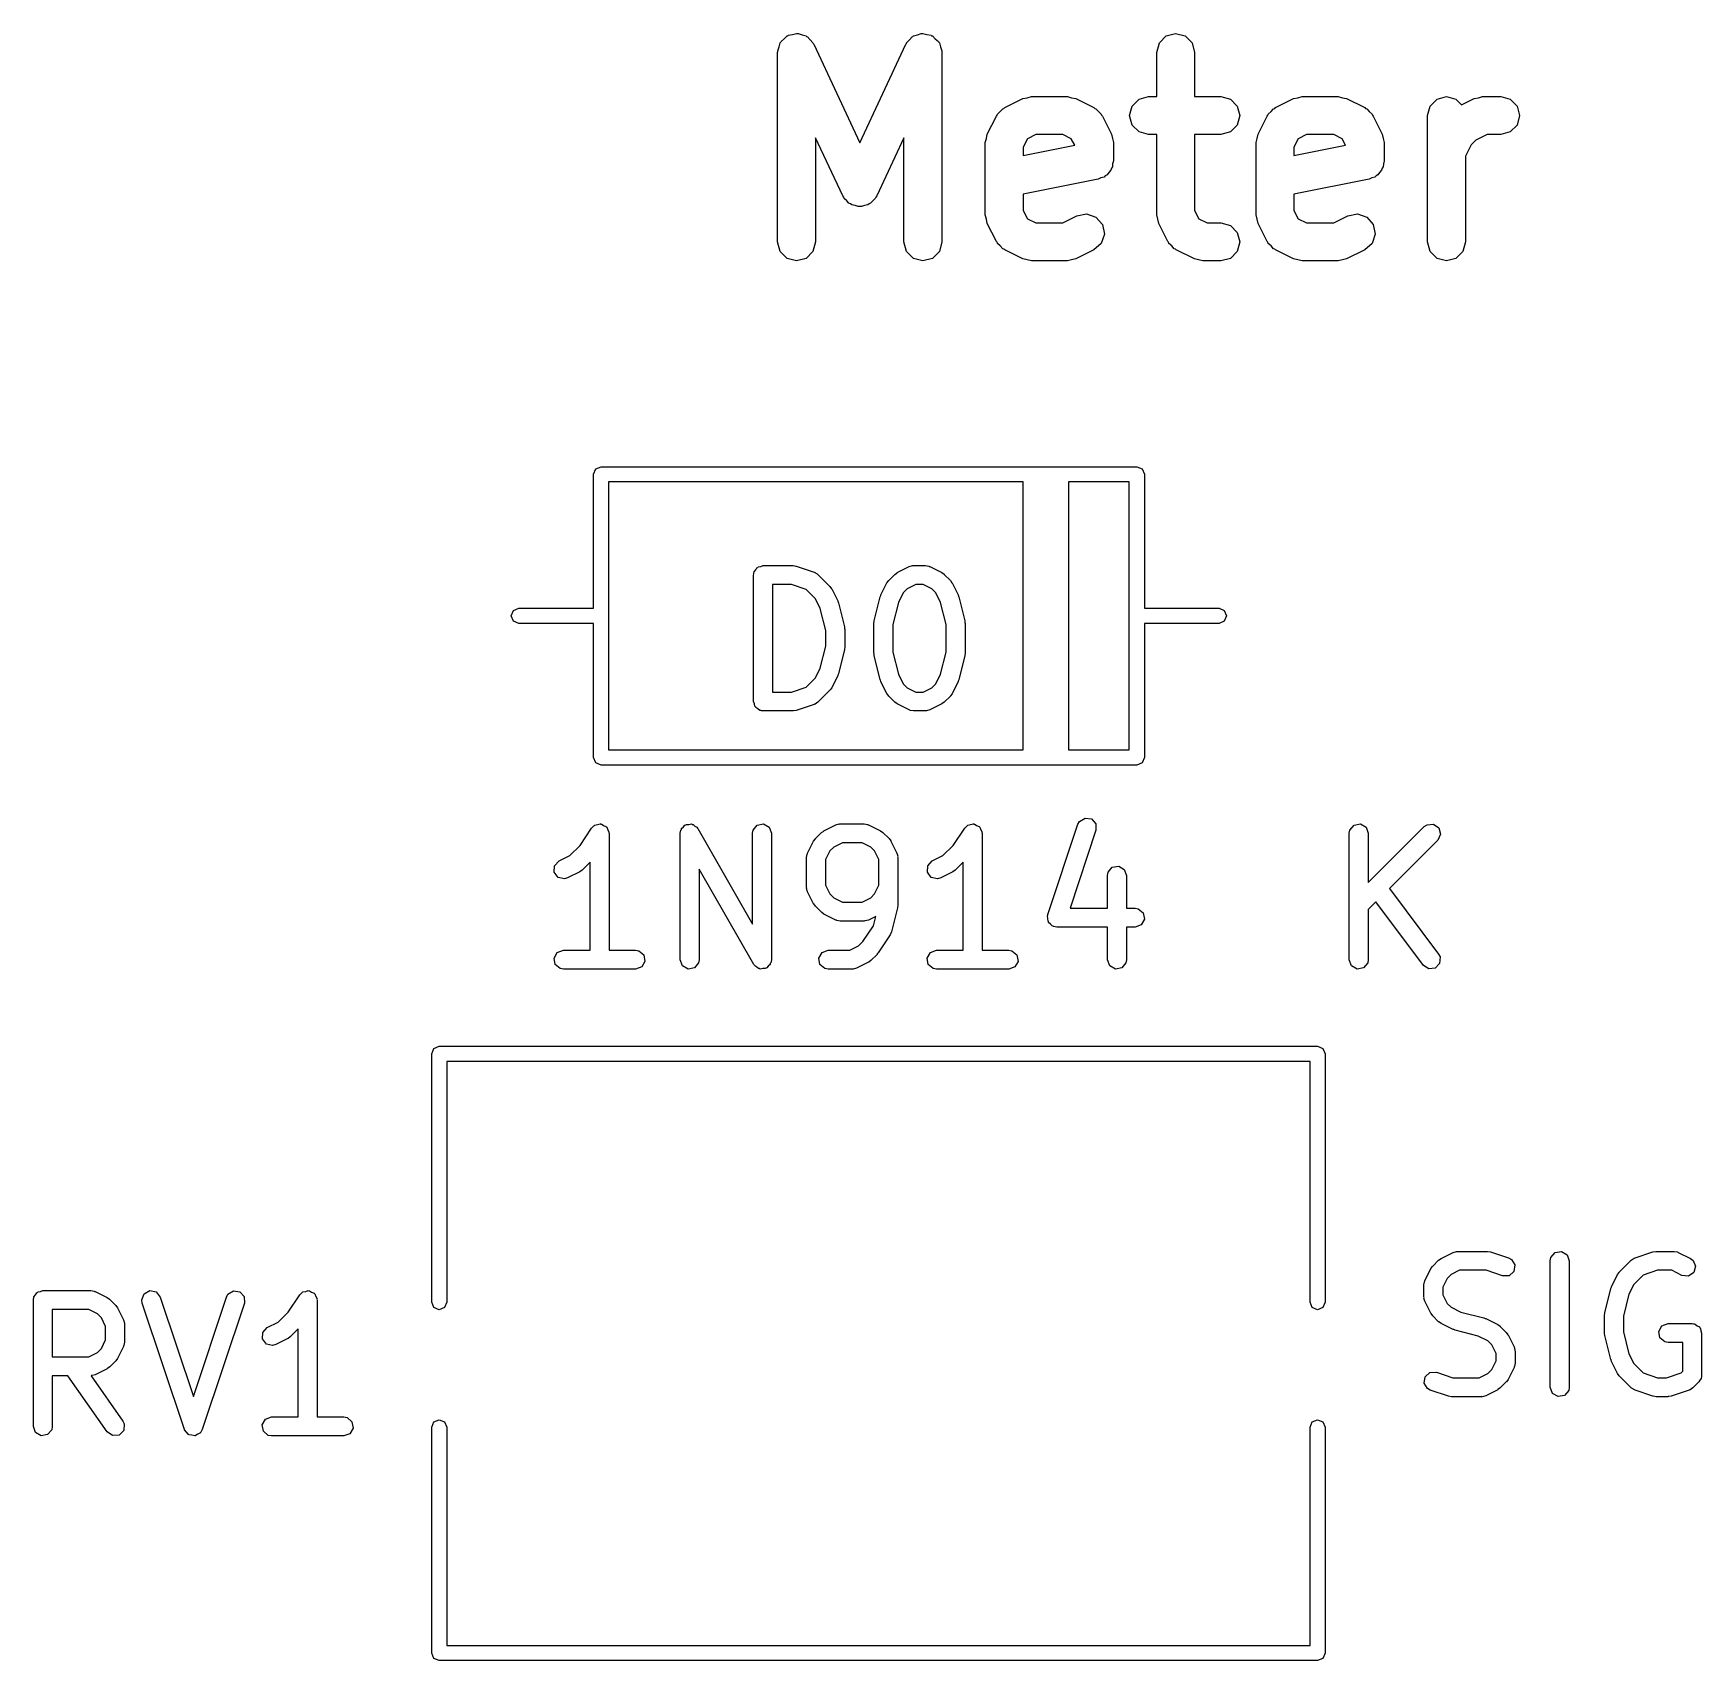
# Model space of a CAD drawing. Extents: x 10 to 287, y -200 to -10.
# Drawn here: x 140.89 to 154.09, y -92.86 to -79.99 of the extents above; entities that cross this region are included whole.
import ezdxf

# ---------------------------------------------------------------- set-up
doc = ezdxf.new("R2010")
doc.units = 0
doc.layers.add('BLACK', color=7, linetype='CONTINUOUS')

msp = doc.modelspace()

# ---------------------------------------------------------------- linework, layer by layer
at = {"layer": 'BLACK', "linetype": 'CONTINUOUS'}
for p, q in [((146.896, -80.0005), (146.927, -79.9921)), ((146.927, -79.9921), (146.934, -79.9938)), ((146.934, -79.9938), (146.94, -79.9926)), ((146.94, -79.9926), (146.971, -80.0037)), ((147.884, -80.0038), (147.914, -79.9926)), ((147.914, -79.9926), (147.921, -79.9938)), ((147.921, -79.9938), (147.927, -79.9921)), ((147.927, -79.9921), (147.959, -80.0005)), ((149.852, -80.0122), (149.927, -79.9921)), ((149.927, -79.9921), (150.002, -80.0122)), ((146.778, -80.129), (146.789, -80.0985)), ((146.779, -80.1356), (146.778, -80.129)), ((146.789, -80.0985), (146.798, -80.0671)), ((146.798, -80.0671), (146.802, -80.0623)), ((146.802, -80.0623), (146.805, -80.0561)), ((146.805, -80.0561), (146.829, -80.0352)), ((146.829, -80.0352), (146.852, -80.0122)), ((146.852, -80.0122), (146.859, -80.0104)), ((146.859, -80.0104), (146.864, -80.0061)), ((146.864, -80.0061), (146.896, -80.0005)), ((146.971, -80.0037), (147.002, -80.0122)), ((147.002, -80.0122), (147.007, -80.0169)), ((147.007, -80.0169), (147.013, -80.0192)), ((147.013, -80.0192), (147.034, -80.0441)), ((147.034, -80.0441), (147.057, -80.0671)), ((147.057, -80.0671), (147.059, -80.0735)), ((147.059, -80.0735), (147.063, -80.0786)), ((147.063, -80.0786), (147.427, -80.8588)), ((147.427, -80.8588), (147.792, -80.0786)), ((147.792, -80.0786), (147.796, -80.0735)), ((147.796, -80.0735), (147.798, -80.0671)), ((147.798, -80.0671), (147.821, -80.0441)), ((147.821, -80.0441), (147.841, -80.0192)), ((147.841, -80.0192), (147.848, -80.0169)), ((147.848, -80.0169), (147.852, -80.0122)), ((147.852, -80.0122), (147.884, -80.0038)), ((147.959, -80.0005), (147.991, -80.0061)), ((147.991, -80.0061), (147.996, -80.0104)), ((147.996, -80.0104), (148.002, -80.0122)), ((148.002, -80.0122), (148.025, -80.0352)), ((148.025, -80.0352), (148.05, -80.0561)), ((148.05, -80.0561), (148.053, -80.0623)), ((148.053, -80.0623), (148.057, -80.0671)), ((148.057, -80.0671), (148.066, -80.0985)), ((148.066, -80.0985), (148.077, -80.129)), ((148.077, -80.129), (148.076, -80.1356)), ((149.777, -80.1421), (149.798, -80.0671)), ((149.798, -80.0671), (149.852, -80.0122)), ((150.002, -80.0122), (150.057, -80.0671)), ((150.057, -80.0671), (150.077, -80.1421)), ((146.777, -80.1421), (146.779, -80.1356)), ((146.777, -81.6421), (146.777, -80.1421)), ((148.076, -80.1356), (148.077, -80.1421)), ((148.077, -80.1421), (148.077, -81.6421)), ((149.777, -80.4921), (149.777, -80.1421)), ((150.077, -80.1421), (150.077, -80.4921)), ((148.575, -80.5793), (148.717, -80.5079)), ((148.717, -80.5079), (148.751, -80.501)), ((148.751, -80.501), (148.785, -80.4921)), ((148.785, -80.4921), (149.07, -80.4921)), ((149.07, -80.4921), (149.104, -80.501)), ((149.104, -80.501), (149.137, -80.5079)), ((149.137, -80.5079), (149.28, -80.5793)), ((149.583, -80.5671), (149.638, -80.5122)), ((149.638, -80.5122), (149.713, -80.4921)), ((149.713, -80.4921), (149.777, -80.4921)), ((150.077, -80.4921), (150.285, -80.4921)), ((150.285, -80.4921), (150.36, -80.5122)), ((150.36, -80.5122), (150.414, -80.5671)), ((150.717, -80.5793), (150.86, -80.5079)), ((150.86, -80.5079), (150.894, -80.501)), ((150.894, -80.501), (150.927, -80.4921)), ((150.927, -80.4921), (151.213, -80.4921)), ((151.213, -80.4921), (151.246, -80.501)), ((151.246, -80.501), (151.28, -80.5079)), ((151.28, -80.5079), (151.423, -80.5793)), ((151.94, -80.5671), (151.995, -80.5122)), ((151.995, -80.5122), (152.07, -80.4921)), ((152.07, -80.4921), (152.145, -80.5122)), ((152.145, -80.5122), (152.19, -80.5572)), ((152.19, -80.5572), (152.289, -80.5079)), ((152.289, -80.5079), (152.323, -80.501)), ((152.323, -80.501), (152.356, -80.4921)), ((152.356, -80.4921), (152.499, -80.4921)), ((152.499, -80.4921), (152.574, -80.5122)), ((152.574, -80.5122), (152.629, -80.5671)), ((148.436, -80.7893), (148.508, -80.6464)), ((148.508, -80.6464), (148.514, -80.6396)), ((148.514, -80.6396), (148.517, -80.6309)), ((148.517, -80.6309), (148.539, -80.6109)), ((148.539, -80.6109), (148.559, -80.5883)), ((148.559, -80.5883), (148.568, -80.5854)), ((148.568, -80.5854), (148.575, -80.5793)), ((149.28, -80.5793), (149.287, -80.5854)), ((149.287, -80.5854), (149.296, -80.5883)), ((149.296, -80.5883), (149.316, -80.6109)), ((149.316, -80.6109), (149.338, -80.6309)), ((149.338, -80.6309), (149.341, -80.6396)), ((149.341, -80.6396), (149.347, -80.6464)), ((149.347, -80.6464), (149.419, -80.7893)), ((149.563, -80.6421), (149.583, -80.5671)), ((149.583, -80.7171), (149.563, -80.6421)), ((150.414, -80.5671), (150.435, -80.6421)), ((150.435, -80.6421), (150.414, -80.7171)), ((150.579, -80.7893), (150.65, -80.6464)), ((150.65, -80.6464), (150.656, -80.6396)), ((150.656, -80.6396), (150.659, -80.6309)), ((150.659, -80.6309), (150.682, -80.6109)), ((150.682, -80.6109), (150.702, -80.5883)), ((150.702, -80.5883), (150.711, -80.5854)), ((150.711, -80.5854), (150.717, -80.5793)), ((151.423, -80.5793), (151.43, -80.5854)), ((151.43, -80.5854), (151.439, -80.5883)), ((151.439, -80.5883), (151.459, -80.6109)), ((151.459, -80.6109), (151.481, -80.6309)), ((151.481, -80.6309), (151.484, -80.6396)), ((151.484, -80.6396), (151.49, -80.6464)), ((151.49, -80.6464), (151.562, -80.7893)), ((151.92, -80.6421), (151.94, -80.5671)), ((151.92, -81.6421), (151.92, -80.6421)), ((152.629, -80.5671), (152.649, -80.6421)), ((152.649, -80.6421), (152.629, -80.7171)), ((148.429, -80.8231), (148.436, -80.7893)), ((149.419, -80.7893), (149.426, -80.8231)), ((149.638, -80.772), (149.583, -80.7171)), ((149.713, -80.7921), (149.638, -80.772)), ((150.36, -80.772), (150.285, -80.7921)), ((150.414, -80.7171), (150.36, -80.772)), ((150.572, -80.8231), (150.579, -80.7893)), ((151.562, -80.7893), (151.569, -80.8231)), ((152.574, -80.772), (152.499, -80.7921)), ((152.629, -80.7171), (152.574, -80.772)), ((147.292, -81.2769), (147.077, -80.8182)), ((147.077, -80.8182), (147.077, -81.6421)), ((147.777, -80.8182), (147.563, -81.2769)), ((147.777, -81.6421), (147.777, -80.8182)), ((148.42, -80.8564), (148.429, -80.8231)), ((148.42, -81.4278), (148.42, -80.8564)), ((148.754, -80.8253), (148.72, -80.8918)), ((148.72, -80.9591), (149.128, -80.8777)), ((148.72, -80.8918), (148.72, -80.9591)), ((148.82, -80.7921), (148.754, -80.8253)), ((149.035, -80.7921), (148.82, -80.7921)), ((149.101, -80.8253), (149.035, -80.7921)), ((149.128, -80.8777), (149.101, -80.8253)), ((149.426, -80.8231), (149.435, -80.8564)), ((149.435, -80.8564), (149.435, -80.9992)), ((149.777, -80.7921), (149.713, -80.7921)), ((149.777, -81.4278), (149.777, -80.7921)), ((150.285, -80.7921), (150.077, -80.7921)), ((150.077, -80.7921), (150.077, -81.3924)), ((150.563, -80.8564), (150.572, -80.8231)), ((150.563, -81.4278), (150.563, -80.8564)), ((150.896, -80.8253), (150.863, -80.8918)), ((150.863, -80.9591), (151.27, -80.8777)), ((150.863, -80.8918), (150.863, -80.9591)), ((150.963, -80.7921), (150.896, -80.8253)), ((151.178, -80.7921), (150.963, -80.7921)), ((151.244, -80.8253), (151.178, -80.7921)), ((151.27, -80.8777), (151.244, -80.8253)), ((151.569, -80.8231), (151.577, -80.8564)), ((151.577, -80.8564), (151.577, -80.9992)), ((152.265, -80.8738), (152.22, -80.9632)), ((152.302, -80.8368), (152.265, -80.8738)), ((152.391, -80.7921), (152.302, -80.8368)), ((152.499, -80.7921), (152.391, -80.7921)), ((149.427, -81.0473), (149.418, -81.0597)), ((149.428, -81.0229), (149.427, -81.0473)), ((149.435, -80.9992), (149.428, -81.0229)), ((151.57, -81.0473), (151.561, -81.0597)), ((151.571, -81.0229), (151.57, -81.0473)), ((151.577, -80.9992), (151.571, -81.0229)), ((152.22, -80.9632), (152.22, -81.6421)), ((149.314, -81.1463), (148.72, -81.265)), ((149.336, -81.1355), (149.314, -81.1463)), ((149.36, -81.1291), (149.336, -81.1355)), ((149.37, -81.1185), (149.36, -81.1291)), ((149.384, -81.1119), (149.37, -81.1185)), ((149.397, -81.0915), (149.384, -81.1119)), ((149.414, -81.0742), (149.397, -81.0915)), ((149.418, -81.0597), (149.414, -81.0742)), ((151.457, -81.1463), (150.863, -81.265)), ((151.479, -81.1355), (151.457, -81.1463)), ((151.502, -81.1291), (151.479, -81.1355)), ((151.513, -81.1185), (151.502, -81.1291)), ((151.526, -81.1119), (151.513, -81.1185)), ((151.54, -81.0915), (151.526, -81.1119)), ((151.557, -81.0742), (151.54, -81.0915)), ((151.561, -81.0597), (151.557, -81.0742)), ((147.3, -81.2871), (147.292, -81.2769)), ((147.305, -81.2995), (147.3, -81.2871)), ((147.325, -81.3163), (147.305, -81.2995)), ((147.341, -81.3364), (147.325, -81.3163)), ((147.53, -81.3163), (147.513, -81.3364)), ((147.55, -81.2995), (147.53, -81.3163)), ((147.555, -81.2871), (147.55, -81.2995)), ((147.563, -81.2769), (147.555, -81.2871)), ((148.72, -81.265), (148.72, -81.3924)), ((150.863, -81.265), (150.863, -81.3924)), ((147.354, -81.3409), (147.341, -81.3364)), ((147.364, -81.3494), (147.354, -81.3409)), ((147.39, -81.354), (147.364, -81.3494)), ((147.414, -81.3629), (147.39, -81.354)), ((147.427, -81.3606), (147.414, -81.3629)), ((147.44, -81.3629), (147.427, -81.3606)), ((147.465, -81.354), (147.44, -81.3629)), ((147.491, -81.3494), (147.465, -81.354)), ((147.501, -81.3409), (147.491, -81.3494)), ((147.513, -81.3364), (147.501, -81.3409)), ((148.429, -81.4611), (148.42, -81.4278)), ((148.72, -81.3924), (148.754, -81.4588)), ((149.035, -81.4921), (149.146, -81.4365)), ((149.146, -81.4365), (149.222, -81.4209)), ((149.222, -81.4209), (149.296, -81.4455)), ((149.296, -81.4455), (149.347, -81.5036)), ((149.786, -81.4611), (149.777, -81.4278)), ((150.077, -81.3924), (150.111, -81.4588)), ((150.572, -81.4611), (150.563, -81.4278)), ((150.863, -81.3924), (150.896, -81.4588)), ((151.178, -81.4921), (151.289, -81.4365)), ((151.289, -81.4365), (151.365, -81.4209)), ((151.365, -81.4209), (151.439, -81.4455)), ((151.439, -81.4455), (151.49, -81.5036)), ((148.436, -81.4949), (148.429, -81.4611)), ((148.508, -81.6377), (148.436, -81.4949)), ((148.754, -81.4588), (148.82, -81.4921)), ((148.82, -81.4921), (149.035, -81.4921)), ((149.363, -81.5796), (149.338, -81.6533)), ((149.347, -81.5036), (149.363, -81.5796)), ((149.793, -81.4949), (149.786, -81.4611)), ((149.865, -81.6377), (149.793, -81.4949)), ((150.111, -81.4588), (150.177, -81.4921)), ((150.177, -81.4921), (150.285, -81.4921)), ((150.285, -81.4921), (150.36, -81.5122)), ((150.36, -81.5122), (150.414, -81.5671)), ((150.414, -81.5671), (150.435, -81.6421)), ((150.579, -81.4949), (150.572, -81.4611)), ((150.65, -81.6377), (150.579, -81.4949)), ((150.896, -81.4588), (150.963, -81.4921)), ((150.963, -81.4921), (151.178, -81.4921)), ((151.506, -81.5796), (151.481, -81.6533)), ((151.49, -81.5036), (151.506, -81.5796)), ((146.798, -81.7171), (146.777, -81.6421)), ((147.077, -81.6421), (147.057, -81.7171)), ((147.798, -81.7171), (147.777, -81.6421)), ((148.077, -81.6421), (148.057, -81.7171)), ((148.514, -81.6446), (148.508, -81.6377)), ((148.517, -81.6533), (148.514, -81.6446)), ((148.539, -81.6733), (148.517, -81.6533)), ((148.559, -81.6958), (148.539, -81.6733)), ((148.568, -81.6987), (148.559, -81.6958)), ((148.575, -81.7048), (148.568, -81.6987)), ((148.717, -81.7762), (148.575, -81.7048)), ((149.28, -81.7048), (149.137, -81.7762)), ((149.338, -81.6533), (149.28, -81.7048)), ((149.871, -81.6446), (149.865, -81.6377)), ((149.874, -81.6533), (149.871, -81.6446)), ((149.896, -81.6733), (149.874, -81.6533)), ((149.916, -81.6958), (149.896, -81.6733)), ((149.925, -81.6987), (149.916, -81.6958)), ((149.932, -81.7048), (149.925, -81.6987)), ((150.075, -81.7762), (149.932, -81.7048)), ((150.435, -81.6421), (150.414, -81.7171)), ((150.656, -81.6446), (150.65, -81.6377)), ((150.659, -81.6533), (150.656, -81.6446)), ((150.682, -81.6733), (150.659, -81.6533)), ((150.702, -81.6958), (150.682, -81.6733)), ((150.711, -81.6987), (150.702, -81.6958)), ((150.717, -81.7048), (150.711, -81.6987)), ((150.86, -81.7762), (150.717, -81.7048)), ((151.423, -81.7048), (151.28, -81.7762)), ((151.481, -81.6533), (151.423, -81.7048)), ((151.94, -81.7171), (151.92, -81.6421)), ((152.22, -81.6421), (152.2, -81.7171)), ((146.852, -81.772), (146.798, -81.7171)), ((146.927, -81.7921), (146.852, -81.772)), ((147.002, -81.772), (146.927, -81.7921)), ((147.057, -81.7171), (147.002, -81.772)), ((147.852, -81.772), (147.798, -81.7171)), ((147.927, -81.7921), (147.852, -81.772)), ((148.002, -81.772), (147.927, -81.7921)), ((148.057, -81.7171), (148.002, -81.772)), ((148.751, -81.7831), (148.717, -81.7762)), ((148.785, -81.7921), (148.751, -81.7831)), ((149.07, -81.7921), (148.785, -81.7921)), ((149.104, -81.7831), (149.07, -81.7921)), ((149.137, -81.7762), (149.104, -81.7831)), ((150.108, -81.7831), (150.075, -81.7762)), ((150.142, -81.7921), (150.108, -81.7831)), ((150.285, -81.7921), (150.142, -81.7921)), ((150.36, -81.772), (150.285, -81.7921)), ((150.414, -81.7171), (150.36, -81.772)), ((150.894, -81.7831), (150.86, -81.7762)), ((150.927, -81.7921), (150.894, -81.7831)), ((151.213, -81.7921), (150.927, -81.7921)), ((151.246, -81.7831), (151.213, -81.7921)), ((151.28, -81.7762), (151.246, -81.7831)), ((151.995, -81.772), (151.94, -81.7171)), ((152.07, -81.7921), (151.995, -81.772)), ((152.145, -81.772), (152.07, -81.7921)), ((152.2, -81.7171), (152.145, -81.772)), ((145.338, -83.4376), (145.38, -83.42)), ((145.38, -83.42), (149.62, -83.42)), ((149.62, -83.42), (149.662, -83.4376)), ((145.32, -83.48), (145.338, -83.4376)), ((145.32, -84.54), (145.32, -83.48)), ((145.44, -83.54), (145.44, -85.66)), ((148.72, -83.54), (145.44, -83.54)), ((148.72, -85.66), (148.72, -83.54)), ((149.08, -83.54), (149.08, -85.66)), ((149.56, -83.54), (149.08, -83.54)), ((149.56, -85.66), (149.56, -83.54)), ((149.662, -83.4376), (149.68, -83.48)), ((149.68, -83.48), (149.68, -84.54)), ((146.604, -84.2368), (146.614, -84.2199)), ((146.614, -84.2199), (146.62, -84.2176)), ((146.62, -84.2176), (146.624, -84.2124)), ((146.624, -84.2124), (146.644, -84.209)), ((146.644, -84.209), (146.662, -84.2024)), ((146.662, -84.2024), (146.9, -84.2024)), ((146.9, -84.2024), (146.922, -84.2063)), ((146.922, -84.2063), (146.924, -84.2062)), ((146.924, -84.2062), (147.067, -84.2538)), ((147.724, -84.2579), (147.819, -84.2103)), ((147.819, -84.2103), (147.844, -84.2029)), ((147.844, -84.2029), (147.848, -84.2039)), ((147.848, -84.2039), (147.852, -84.2024)), ((147.852, -84.2024), (147.948, -84.2024)), ((147.948, -84.2024), (147.973, -84.2069)), ((147.973, -84.2069), (147.977, -84.2098)), ((147.977, -84.2098), (147.981, -84.2103)), ((147.981, -84.2103), (148.076, -84.2579)), ((146.587, -84.2774), (146.589, -84.2676)), ((146.587, -85.2774), (146.587, -84.2774)), ((146.588, -84.2644), (146.59, -84.2615)), ((146.589, -84.2676), (146.588, -84.2644)), ((146.59, -84.2615), (146.591, -84.2517)), ((146.591, -84.2517), (146.604, -84.2368)), ((146.737, -84.3524), (146.737, -85.2024)), ((146.888, -84.3524), (146.737, -84.3524)), ((147.002, -84.3906), (146.888, -84.3524)), ((147.067, -84.2538), (147.089, -84.2663)), ((147.089, -84.2663), (147.092, -84.2701)), ((147.092, -84.2701), (147.096, -84.272)), ((147.096, -84.272), (147.191, -84.3672)), ((147.595, -84.4343), (147.642, -84.3391)), ((147.642, -84.3391), (147.656, -84.3211)), ((147.656, -84.3196), (147.704, -84.272)), ((147.656, -84.3211), (147.656, -84.3196)), ((147.704, -84.272), (147.722, -84.2591)), ((147.722, -84.2591), (147.724, -84.2579)), ((147.87, -84.3524), (147.802, -84.3866)), ((147.93, -84.3524), (147.87, -84.3524)), ((147.998, -84.3866), (147.93, -84.3524)), ((148.076, -84.2579), (148.094, -84.2713)), ((148.094, -84.2713), (148.096, -84.272)), ((148.096, -84.272), (148.144, -84.3196)), ((148.144, -84.3196), (148.156, -84.338)), ((148.156, -84.338), (148.158, -84.3391)), ((148.158, -84.3391), (148.205, -84.4343)), ((147.076, -84.4647), (147.002, -84.3906)), ((147.115, -84.5417), (147.076, -84.4647)), ((147.191, -84.3672), (147.204, -84.3856)), ((147.204, -84.3856), (147.205, -84.3867)), ((147.205, -84.3867), (147.253, -84.4819)), ((147.253, -84.4819), (147.256, -84.4943)), ((147.542, -84.6401), (147.589, -84.4497)), ((147.589, -84.4497), (147.594, -84.4378)), ((147.594, -84.4378), (147.595, -84.4343)), ((147.771, -84.417), (147.733, -84.494)), ((147.802, -84.3866), (147.771, -84.417)), ((148.029, -84.417), (147.998, -84.3866)), ((148.067, -84.494), (148.029, -84.417)), ((148.205, -84.4343), (148.209, -84.4467)), ((148.209, -84.4467), (148.211, -84.4497)), ((148.211, -84.4497), (148.258, -84.6401)), ((144.67, -84.6), (144.688, -84.5576)), ((144.688, -84.6424), (144.67, -84.6)), ((144.688, -84.5576), (144.73, -84.54)), ((144.73, -84.54), (145.32, -84.54)), ((147.158, -84.7152), (147.115, -84.5417)), ((147.256, -84.4943), (147.258, -84.4973)), ((147.258, -84.4973), (147.306, -84.6878)), ((147.733, -84.494), (147.689, -84.6676)), ((148.111, -84.6676), (148.067, -84.494)), ((149.68, -84.54), (150.27, -84.54)), ((150.27, -84.54), (150.312, -84.5576)), ((150.312, -84.5576), (150.33, -84.6)), ((150.33, -84.6), (150.312, -84.6424)), ((144.73, -84.66), (144.688, -84.6424)), ((145.32, -84.66), (144.73, -84.66)), ((145.32, -85.72), (145.32, -84.66)), ((147.158, -84.8396), (147.158, -84.7152)), ((147.306, -84.6878), (147.307, -84.7027)), ((147.307, -84.7027), (147.308, -84.706)), ((147.308, -84.706), (147.308, -84.8488)), ((147.539, -84.6583), (147.542, -84.6436)), ((147.539, -84.8964), (147.539, -84.6583)), ((147.542, -84.6436), (147.542, -84.6401)), ((147.689, -84.6676), (147.689, -84.8872)), ((148.111, -84.8872), (148.111, -84.6676)), ((148.258, -84.6401), (148.26, -84.6551)), ((148.26, -84.6551), (148.261, -84.6583)), ((148.261, -84.6583), (148.261, -84.8964)), ((150.27, -84.66), (149.68, -84.66)), ((149.68, -84.66), (149.68, -85.72)), ((150.312, -84.6424), (150.27, -84.66)), ((147.115, -85.0131), (147.158, -84.8396)), ((147.306, -84.867), (147.258, -85.0575)), ((147.308, -84.8488), (147.306, -84.8636)), ((147.306, -84.8636), (147.306, -84.867)), ((147.076, -85.0901), (147.115, -85.0131)), ((147.54, -84.8997), (147.539, -84.8964)), ((147.542, -84.9146), (147.54, -84.8997)), ((147.589, -85.1051), (147.542, -84.9146)), ((147.689, -84.8872), (147.733, -85.0607)), ((148.067, -85.0607), (148.111, -84.8872)), ((148.258, -84.9146), (148.211, -85.1051)), ((148.261, -84.8964), (148.258, -84.9112)), ((148.258, -84.9112), (148.258, -84.9146)), ((147.002, -85.1642), (147.076, -85.0901)), ((147.253, -85.0728), (147.205, -85.1681)), ((147.258, -85.0575), (147.253, -85.0693)), ((147.253, -85.0693), (147.253, -85.0728)), ((147.591, -85.108), (147.589, -85.1051)), ((147.595, -85.1204), (147.591, -85.108)), ((147.642, -85.2157), (147.595, -85.1204)), ((147.733, -85.0607), (147.771, -85.1377)), ((147.771, -85.1377), (147.802, -85.1681)), ((147.998, -85.1681), (148.029, -85.1377)), ((148.029, -85.1377), (148.067, -85.0607)), ((148.205, -85.1204), (148.158, -85.2157)), ((148.206, -85.1169), (148.205, -85.1204)), ((148.211, -85.1051), (148.206, -85.1169)), ((146.594, -85.2957), (146.587, -85.2774)), ((146.737, -85.2024), (146.888, -85.2024)), ((146.888, -85.2024), (147.002, -85.1642)), ((147.191, -85.1876), (147.096, -85.2828)), ((147.192, -85.1861), (147.191, -85.1876)), ((147.205, -85.1681), (147.192, -85.1861)), ((147.644, -85.2168), (147.642, -85.2157)), ((147.656, -85.2352), (147.644, -85.2168)), ((147.704, -85.2828), (147.656, -85.2352)), ((147.802, -85.1681), (147.87, -85.2024)), ((147.87, -85.2024), (147.93, -85.2024)), ((147.93, -85.2024), (147.998, -85.1681)), ((148.144, -85.2352), (148.096, -85.2828)), ((148.158, -85.2157), (148.144, -85.2337)), ((148.144, -85.2337), (148.144, -85.2352)), ((146.597, -85.3149), (146.594, -85.2957)), ((146.602, -85.3192), (146.597, -85.3149)), ((146.604, -85.3256), (146.602, -85.3192)), ((146.621, -85.3353), (146.604, -85.3256)), ((146.636, -85.3479), (146.621, -85.3353)), ((146.646, -85.3496), (146.636, -85.3479)), ((146.649, -85.3512), (146.646, -85.3496)), ((146.652, -85.3507), (146.649, -85.3512)), ((146.662, -85.3524), (146.652, -85.3507)), ((146.9, -85.3524), (146.662, -85.3524)), ((146.902, -85.3518), (146.9, -85.3524)), ((146.924, -85.3485), (146.902, -85.3518)), ((147.067, -85.3009), (146.924, -85.3485)), ((147.07, -85.2981), (147.067, -85.3009)), ((147.075, -85.2977), (147.07, -85.2981)), ((147.096, -85.2828), (147.075, -85.2977)), ((147.706, -85.2835), (147.704, -85.2828)), ((147.724, -85.2968), (147.706, -85.2835)), ((147.819, -85.3445), (147.724, -85.2968)), ((147.823, -85.345), (147.819, -85.3445)), ((147.827, -85.3479), (147.823, -85.345)), ((147.852, -85.3524), (147.827, -85.3479)), ((147.948, -85.3524), (147.852, -85.3524)), ((147.952, -85.3508), (147.948, -85.3524)), ((147.956, -85.3519), (147.952, -85.3508)), ((147.981, -85.3445), (147.956, -85.3519)), ((148.076, -85.2968), (147.981, -85.3445)), ((148.078, -85.2957), (148.076, -85.2968)), ((148.096, -85.2828), (148.078, -85.2957)), ((145.44, -85.66), (148.72, -85.66)), ((149.08, -85.66), (149.56, -85.66)), ((145.338, -85.7624), (145.32, -85.72)), ((145.38, -85.78), (145.338, -85.7624)), ((149.62, -85.78), (145.38, -85.78)), ((149.662, -85.7624), (149.62, -85.78)), ((149.68, -85.72), (149.662, -85.7624)), ((149.166, -86.2261), (149.21, -86.1993)), ((149.21, -86.1993), (149.26, -86.2068)), ((145.214, -86.4155), (145.305, -86.2788)), ((145.305, -86.2788), (145.323, -86.2599)), ((145.323, -86.2599), (145.327, -86.2587)), ((145.327, -86.2587), (145.33, -86.2554)), ((145.33, -86.2554), (145.352, -86.2516)), ((145.352, -86.2516), (145.372, -86.2455)), ((145.372, -86.2455), (145.376, -86.2473)), ((145.376, -86.2473), (145.381, -86.2465)), ((145.381, -86.2465), (145.399, -86.2574)), ((145.399, -86.2574), (145.419, -86.2661)), ((145.419, -86.2661), (145.421, -86.27)), ((145.421, -86.27), (145.425, -86.2722)), ((145.425, -86.2722), (145.433, -86.2926)), ((145.433, -86.2926), (145.442, -86.3121)), ((145.442, -86.3121), (145.441, -86.3163)), ((145.441, -86.3163), (145.443, -86.3204)), ((145.443, -86.3204), (145.443, -87.2454)), ((146.007, -86.3204), (146.011, -86.2947)), ((146.007, -87.3204), (146.007, -86.3204)), ((146.011, -86.2947), (146.016, -86.2894)), ((146.016, -86.2894), (146.017, -86.2826)), ((146.017, -86.2826), (146.032, -86.2702)), ((146.032, -86.2702), (146.044, -86.2554)), ((146.044, -86.2554), (146.051, -86.2542)), ((146.051, -86.2542), (146.057, -86.2498)), ((146.057, -86.2498), (146.076, -86.2499)), ((146.076, -86.2499), (146.095, -86.2465)), ((146.095, -86.2465), (146.101, -86.25)), ((146.101, -86.25), (146.108, -86.25)), ((146.108, -86.25), (146.123, -86.2625)), ((146.123, -86.2625), (146.139, -86.2722)), ((146.139, -86.2722), (146.142, -86.2787)), ((146.142, -86.2787), (146.147, -86.2832)), ((146.147, -86.2832), (146.578, -87.038)), ((146.578, -86.3204), (146.583, -86.2947)), ((146.578, -87.038), (146.578, -86.3204)), ((146.583, -86.2947), (146.616, -86.2554)), ((146.616, -86.2554), (146.666, -86.2465)), ((146.666, -86.2465), (146.711, -86.2722)), ((146.711, -86.2722), (146.728, -86.3204)), ((146.728, -86.3204), (146.728, -87.3204)), ((147.076, -86.3626), (147.124, -86.315)), ((147.124, -86.315), (147.142, -86.3021)), ((147.142, -86.3021), (147.144, -86.3009)), ((147.144, -86.3009), (147.239, -86.2533)), ((147.239, -86.2533), (147.264, -86.2459)), ((147.264, -86.2459), (147.268, -86.2469)), ((147.268, -86.2469), (147.272, -86.2454)), ((147.272, -86.2454), (147.463, -86.2454)), ((147.463, -86.2454), (147.489, -86.2499)), ((147.489, -86.2499), (147.492, -86.2528)), ((147.492, -86.2528), (147.496, -86.2533)), ((147.496, -86.2533), (147.592, -86.3009)), ((147.592, -86.3009), (147.61, -86.3143)), ((147.61, -86.3143), (147.611, -86.315)), ((147.611, -86.315), (147.659, -86.3626)), ((148.166, -86.4155), (148.258, -86.2788)), ((148.258, -86.2788), (148.276, -86.2599)), ((148.276, -86.2599), (148.28, -86.2587)), ((148.28, -86.2587), (148.282, -86.2554)), ((148.282, -86.2554), (148.304, -86.2516)), ((148.304, -86.2516), (148.325, -86.2455)), ((148.325, -86.2455), (148.329, -86.2473)), ((148.329, -86.2473), (148.333, -86.2465)), ((148.333, -86.2465), (148.352, -86.2574)), ((148.352, -86.2574), (148.372, -86.2661)), ((148.372, -86.2661), (148.374, -86.27)), ((148.374, -86.27), (148.377, -86.2722)), ((148.377, -86.2722), (148.385, -86.2926)), ((148.385, -86.2926), (148.395, -86.3121)), ((148.395, -86.3121), (148.394, -86.3163)), ((148.394, -86.3163), (148.395, -86.3204)), ((148.395, -86.3204), (148.395, -87.2454)), ((148.916, -86.9633), (149.154, -86.249)), ((149.296, -86.2965), (149.091, -86.912)), ((149.154, -86.249), (149.166, -86.2261)), ((149.26, -86.2068), (149.295, -86.2452)), ((149.295, -86.2452), (149.296, -86.2965)), ((151.301, -86.3204), (151.306, -86.2947)), ((151.301, -87.3204), (151.301, -86.3204)), ((151.306, -86.2947), (151.339, -86.2554)), ((151.339, -86.2554), (151.389, -86.2465)), ((151.389, -86.2465), (151.434, -86.2722)), ((151.434, -86.2722), (151.451, -86.3204)), ((151.451, -86.7107), (151.894, -86.2673)), ((151.451, -86.3204), (151.451, -86.7107)), ((151.894, -86.2673), (151.916, -86.2524)), ((151.916, -86.2524), (151.967, -86.2479)), ((151.967, -86.2479), (152.009, -86.2774)), ((152.022, -86.3269), (152.001, -86.3734)), ((152.009, -86.2774), (152.022, -86.3269)), ((145.133, -86.4968), (145.214, -86.4155)), ((147.015, -86.4773), (147.062, -86.3821)), ((147.062, -86.3821), (147.076, -86.3641)), ((147.076, -86.3641), (147.076, -86.3626)), ((147.191, -86.46), (147.157, -86.5286)), ((147.222, -86.4296), (147.191, -86.46)), ((147.29, -86.3954), (147.222, -86.4296)), ((147.445, -86.3954), (147.29, -86.3954)), ((147.514, -86.4296), (147.445, -86.3954)), ((147.544, -86.46), (147.514, -86.4296)), ((147.578, -86.5286), (147.544, -86.46)), ((147.659, -86.3626), (147.672, -86.381)), ((147.672, -86.381), (147.673, -86.3821)), ((147.673, -86.3821), (147.72, -86.4773)), ((148.085, -86.4968), (148.166, -86.4155)), ((152.001, -86.3734), (151.618, -86.756)), ((145.01, -86.6275), (145.013, -86.5763)), ((145.013, -86.5763), (145.048, -86.539)), ((145.048, -86.539), (145.133, -86.4968)), ((145.293, -86.5491), (145.23, -86.6115)), ((145.293, -87.2454), (145.293, -86.5491)), ((147.007, -86.5109), (147.011, -86.4852)), ((147.007, -86.749), (147.007, -86.5109)), ((147.011, -86.4852), (147.014, -86.4818)), ((147.014, -86.4818), (147.015, -86.4773)), ((147.157, -86.5286), (147.157, -86.7312)), ((147.578, -86.7312), (147.578, -86.5286)), ((147.72, -86.4773), (147.728, -86.5023)), ((147.728, -86.5023), (147.727, -86.5066)), ((147.727, -86.5066), (147.728, -86.5109)), ((147.728, -86.5109), (147.728, -86.8918)), ((147.962, -86.6275), (147.965, -86.5763)), ((147.965, -86.5763), (148.001, -86.539)), ((148.001, -86.539), (148.085, -86.4968)), ((148.245, -86.5491), (148.183, -86.6115)), ((148.245, -87.2454), (148.245, -86.5491)), ((149.392, -86.6281), (149.425, -86.5888)), ((149.425, -86.5888), (149.476, -86.5799)), ((149.476, -86.5799), (149.52, -86.6055)), ((145.041, -86.6687), (145.01, -86.6275)), ((145.09, -86.6806), (145.041, -86.6687)), ((145.115, -86.6732), (145.09, -86.6806)), ((145.211, -86.6256), (145.115, -86.6732)), ((145.212, -86.6244), (145.211, -86.6256)), ((145.23, -86.6115), (145.212, -86.6244)), ((146.588, -87.3576), (146.157, -86.6028)), ((146.157, -86.6028), (146.157, -87.3204)), ((147.993, -86.6687), (147.962, -86.6275)), ((148.043, -86.6806), (147.993, -86.6687)), ((148.068, -86.6732), (148.043, -86.6806)), ((148.163, -86.6256), (148.068, -86.6732)), ((148.164, -86.6244), (148.163, -86.6256)), ((148.183, -86.6115), (148.164, -86.6244)), ((149.388, -86.6537), (149.392, -86.6281)), ((149.388, -86.912), (149.388, -86.6537)), ((149.52, -86.6055), (149.538, -86.6537)), ((149.538, -86.6537), (149.538, -86.912)), ((147.008, -86.7532), (147.007, -86.749)), ((147.007, -86.7575), (147.008, -86.7532)), ((147.015, -86.7825), (147.007, -86.7575)), ((147.062, -86.8777), (147.015, -86.7825)), ((147.157, -86.7312), (147.191, -86.7998)), ((147.191, -86.7998), (147.222, -86.8302)), ((147.222, -86.8302), (147.29, -86.8644)), ((147.445, -86.8644), (147.514, -86.8302)), ((147.514, -86.8302), (147.544, -86.7998)), ((147.544, -86.7998), (147.578, -86.7312)), ((151.618, -86.756), (152.008, -87.2754)), ((147.064, -86.8789), (147.062, -86.8777)), ((147.076, -86.8972), (147.064, -86.8789)), ((147.124, -86.9448), (147.076, -86.8972)), ((147.126, -86.9455), (147.124, -86.9448)), ((147.144, -86.9589), (147.126, -86.9455)), ((147.239, -87.0065), (147.144, -86.9589)), ((147.29, -86.8644), (147.445, -86.8644)), ((147.555, -86.9774), (147.496, -87.0065)), ((147.536, -87.0515), (147.555, -86.9774)), ((147.726, -86.91), (147.678, -87.1005)), ((147.728, -86.8918), (147.726, -86.9066)), ((147.726, -86.9066), (147.726, -86.91)), ((148.913, -86.974), (148.916, -86.9691)), ((148.916, -86.9942), (148.913, -86.974)), ((148.916, -86.9691), (148.916, -86.9633)), ((148.917, -87.0146), (148.916, -86.9942)), ((149.091, -86.912), (149.388, -86.912)), ((149.538, -86.912), (149.606, -86.912)), ((149.606, -86.912), (149.631, -86.9166)), ((149.631, -86.9166), (149.671, -86.9495)), ((149.671, -86.9495), (149.68, -87.0001)), ((151.511, -86.8631), (151.451, -86.9229)), ((151.451, -86.9229), (151.451, -87.3204)), ((151.888, -87.3654), (151.511, -86.8631)), ((147.243, -87.007), (147.239, -87.0065)), ((147.247, -87.0099), (147.243, -87.007)), ((147.272, -87.0144), (147.247, -87.0099)), ((147.463, -87.0144), (147.272, -87.0144)), ((147.452, -87.1774), (147.536, -87.0515)), ((147.467, -87.0129), (147.463, -87.0144)), ((147.471, -87.0139), (147.467, -87.0129)), ((147.496, -87.0065), (147.471, -87.0139)), ((147.668, -87.1239), (147.573, -87.2667)), ((147.678, -87.1005), (147.668, -87.1235)), ((147.668, -87.1235), (147.668, -87.1239)), ((148.921, -87.0189), (148.917, -87.0146)), ((148.922, -87.0245), (148.921, -87.0189)), ((148.937, -87.0377), (148.922, -87.0245)), ((148.951, -87.053), (148.937, -87.0377)), ((148.957, -87.0538), (148.951, -87.053)), ((148.961, -87.0575), (148.957, -87.0538)), ((148.987, -87.062), (148.961, -87.0575)), ((149.388, -87.062), (148.987, -87.062)), ((149.388, -87.3204), (149.388, -87.062)), ((149.606, -87.062), (149.538, -87.062)), ((149.538, -87.062), (149.538, -87.3204)), ((149.654, -87.0445), (149.606, -87.062)), ((149.68, -87.0001), (149.654, -87.0445)), ((145.034, -87.2629), (145.082, -87.2454)), ((145.082, -87.2454), (145.293, -87.2454)), ((145.443, -87.2454), (145.653, -87.2454)), ((145.653, -87.2454), (145.679, -87.2499)), ((145.679, -87.2499), (145.718, -87.2829)), ((147.129, -87.2629), (147.177, -87.2454)), ((147.177, -87.2454), (147.35, -87.2454)), ((147.35, -87.2454), (147.418, -87.2111)), ((147.418, -87.2111), (147.452, -87.1774)), ((147.986, -87.2629), (148.034, -87.2454)), ((148.034, -87.2454), (148.245, -87.2454)), ((148.395, -87.2454), (148.606, -87.2454)), ((148.606, -87.2454), (148.631, -87.2499)), ((148.631, -87.2499), (148.671, -87.2829)), ((145.008, -87.3074), (145.034, -87.2629)), ((145.017, -87.3579), (145.008, -87.3074)), ((145.056, -87.3909), (145.017, -87.3579)), ((145.702, -87.3778), (145.653, -87.3954)), ((145.727, -87.3334), (145.702, -87.3778)), ((145.718, -87.2829), (145.727, -87.3334)), ((146.024, -87.3686), (146.007, -87.3204)), ((146.069, -87.3942), (146.024, -87.3686)), ((146.119, -87.3853), (146.069, -87.3942)), ((146.152, -87.346), (146.119, -87.3853)), ((146.157, -87.3204), (146.152, -87.346)), ((146.594, -87.3621), (146.588, -87.3576)), ((146.596, -87.3686), (146.594, -87.3621)), ((146.613, -87.3783), (146.596, -87.3686)), ((146.627, -87.3907), (146.613, -87.3783)), ((146.684, -87.3865), (146.679, -87.391)), ((146.691, -87.3853), (146.684, -87.3865)), ((146.703, -87.3705), (146.691, -87.3853)), ((146.718, -87.3582), (146.703, -87.3705)), ((146.719, -87.3513), (146.718, -87.3582)), ((146.724, -87.346), (146.719, -87.3513)), ((146.728, -87.3204), (146.724, -87.346)), ((147.103, -87.3074), (147.129, -87.2629)), ((147.112, -87.3579), (147.103, -87.3074)), ((147.151, -87.3909), (147.112, -87.3579)), ((147.401, -87.3875), (147.376, -87.3949)), ((147.496, -87.3398), (147.401, -87.3875)), ((147.498, -87.3387), (147.496, -87.3398)), ((147.516, -87.3258), (147.498, -87.3387)), ((147.564, -87.2782), (147.516, -87.3258)), ((147.565, -87.275), (147.564, -87.2782)), ((147.573, -87.2667), (147.565, -87.275)), ((147.96, -87.3074), (147.986, -87.2629)), ((147.969, -87.3579), (147.96, -87.3074)), ((148.009, -87.3909), (147.969, -87.3579)), ((148.654, -87.3778), (148.606, -87.3954)), ((148.68, -87.3334), (148.654, -87.3778)), ((148.671, -87.2829), (148.68, -87.3334)), ((149.405, -87.3686), (149.388, -87.3204)), ((149.45, -87.3942), (149.405, -87.3686)), ((149.5, -87.3853), (149.45, -87.3942)), ((149.533, -87.346), (149.5, -87.3853)), ((149.538, -87.3204), (149.533, -87.346)), ((151.319, -87.3686), (151.301, -87.3204)), ((151.363, -87.3942), (151.319, -87.3686)), ((151.414, -87.3853), (151.363, -87.3942)), ((151.447, -87.346), (151.414, -87.3853)), ((151.451, -87.3204), (151.447, -87.346)), ((151.93, -87.3934), (151.888, -87.3654)), ((151.981, -87.3873), (151.93, -87.3934)), ((152.016, -87.3498), (151.981, -87.3873)), ((152.008, -87.2754), (152.019, -87.2986)), ((152.019, -87.2986), (152.016, -87.3498)), ((145.082, -87.3954), (145.056, -87.3909)), ((145.653, -87.3954), (145.082, -87.3954)), ((146.634, -87.3908), (146.627, -87.3907)), ((146.64, -87.3942), (146.634, -87.3908)), ((146.659, -87.3909), (146.64, -87.3942)), ((146.679, -87.391), (146.659, -87.3909)), ((147.177, -87.3954), (147.151, -87.3909)), ((147.368, -87.3954), (147.177, -87.3954)), ((147.372, -87.3938), (147.368, -87.3954)), ((147.376, -87.3949), (147.372, -87.3938)), ((148.034, -87.3954), (148.009, -87.3909)), ((148.606, -87.3954), (148.034, -87.3954)), ((144.04, -88.065), (144.058, -88.0226)), ((144.058, -88.0226), (144.1, -88.005)), ((144.1, -88.005), (151.05, -88.005)), ((151.05, -88.005), (151.092, -88.0226)), ((151.092, -88.0226), (151.11, -88.065)), ((144.04, -90.029), (144.04, -88.065)), ((150.99, -88.125), (144.16, -88.125)), ((144.16, -88.125), (144.16, -90.029)), ((150.99, -90.029), (150.99, -88.125)), ((151.11, -88.065), (151.11, -90.029)), ((152.123, -89.6353), (152.148, -89.6279)), ((152.148, -89.6279), (152.152, -89.6289)), ((152.152, -89.6289), (152.157, -89.6274)), ((152.157, -89.6274), (152.395, -89.6274)), ((152.395, -89.6274), (152.417, -89.6313)), ((152.417, -89.6313), (152.418, -89.6312)), ((152.418, -89.6312), (152.561, -89.6788)), ((152.929, -89.6374), (152.979, -89.6285)), ((152.979, -89.6285), (153.024, -89.6542)), ((153.562, -89.6788), (153.704, -89.6312)), ((153.704, -89.6312), (153.727, -89.6279)), ((153.727, -89.6279), (153.728, -89.6274)), ((153.728, -89.6274), (153.871, -89.6274)), ((153.871, -89.6274), (153.897, -89.6319)), ((153.897, -89.6319), (153.9, -89.6348)), ((151.899, -89.8593), (151.947, -89.7641)), ((151.947, -89.7641), (151.96, -89.7461)), ((151.96, -89.7461), (151.961, -89.7446)), ((151.961, -89.7446), (152.008, -89.697)), ((152.008, -89.697), (152.027, -89.6841)), ((152.027, -89.6841), (152.028, -89.6829)), ((152.028, -89.6829), (152.123, -89.6353)), ((152.561, -89.6788), (152.584, -89.6913)), ((152.584, -89.6913), (152.611, -89.735)), ((152.611, -89.735), (152.604, -89.7857)), ((152.891, -89.7024), (152.896, -89.6767)), ((152.891, -90.7024), (152.891, -89.7024)), ((152.896, -89.6767), (152.929, -89.6374)), ((153.024, -89.6542), (153.041, -89.7024)), ((153.041, -89.7024), (153.041, -90.7024)), ((153.437, -89.7922), (153.532, -89.697)), ((153.532, -89.697), (153.554, -89.682)), ((153.554, -89.682), (153.558, -89.6816)), ((153.558, -89.6816), (153.562, -89.6788)), ((153.9, -89.6348), (153.904, -89.6353)), ((153.904, -89.6353), (154, -89.6829)), ((154, -89.6829), (154.021, -89.6984)), ((154.021, -89.6984), (154.041, -89.7455)), ((154.041, -89.7455), (154.026, -89.7947)), ((151.891, -89.8929), (151.896, -89.8672)), ((151.891, -89.9881), (151.891, -89.8929)), ((151.896, -89.8672), (151.899, -89.8638)), ((151.899, -89.8638), (151.899, -89.8593)), ((152.075, -89.842), (152.041, -89.9106)), ((152.106, -89.8116), (152.075, -89.842)), ((152.174, -89.7774), (152.106, -89.8116)), ((152.383, -89.7774), (152.174, -89.7774)), ((152.514, -89.8212), (152.383, -89.7774)), ((152.565, -89.8197), (152.514, -89.8212)), ((152.604, -89.7857), (152.565, -89.8197)), ((153.375, -89.9069), (153.423, -89.8117)), ((153.423, -89.8117), (153.436, -89.7937)), ((153.436, -89.7937), (153.437, -89.7922)), ((153.552, -89.8897), (153.513, -89.9667)), ((153.626, -89.8156), (153.552, -89.8897)), ((153.74, -89.7774), (153.626, -89.8156)), ((153.853, -89.7774), (153.74, -89.7774)), ((153.933, -89.8171), (153.853, -89.7774)), ((153.984, -89.8229), (153.933, -89.8171)), ((154.026, -89.7947), (153.984, -89.8229)), ((140.888, -90.0124), (140.89, -90.0026)), ((140.888, -91.0124), (140.888, -90.0124)), ((140.889, -89.9994), (140.891, -89.9965)), ((140.89, -90.0026), (140.889, -89.9994)), ((140.891, -89.9965), (140.893, -89.9867)), ((140.893, -89.9867), (140.905, -89.9718)), ((140.905, -89.9718), (140.915, -89.9549)), ((140.915, -89.9549), (140.921, -89.9526)), ((140.921, -89.9526), (140.926, -89.9474)), ((140.926, -89.9474), (140.945, -89.944)), ((140.945, -89.944), (140.963, -89.9374)), ((140.963, -89.9374), (141.344, -89.9374)), ((141.344, -89.9374), (141.37, -89.9419)), ((141.37, -89.9419), (141.373, -89.9448)), ((141.373, -89.9448), (141.378, -89.9453)), ((141.378, -89.9453), (141.473, -89.9929)), ((141.473, -89.9929), (141.491, -90.0063)), ((141.491, -90.0063), (141.493, -90.007)), ((141.493, -90.007), (141.54, -90.0546)), ((141.746, -90.0103), (141.764, -89.9626)), ((141.749, -90.0361), (141.746, -90.0103)), ((141.764, -89.9626), (141.809, -89.9382)), ((141.809, -89.9382), (141.86, -89.9485)), ((141.86, -89.9485), (141.892, -89.9887)), ((141.892, -89.9887), (142.154, -90.7752)), ((142.154, -90.7752), (142.416, -89.9887)), ((142.416, -89.9887), (142.428, -89.9658)), ((142.428, -89.9658), (142.472, -89.9389)), ((142.472, -89.9389), (142.523, -89.9464)), ((142.523, -89.9464), (142.557, -89.9848)), ((142.557, -89.9848), (142.558, -90.0361)), ((142.905, -90.1075), (142.996, -89.9708)), ((142.996, -89.9708), (143.014, -89.9519)), ((143.014, -89.9519), (143.018, -89.9507)), ((143.018, -89.9507), (143.021, -89.9474)), ((143.021, -89.9474), (143.043, -89.9436)), ((143.043, -89.9436), (143.063, -89.9375)), ((143.063, -89.9375), (143.067, -89.9393)), ((143.067, -89.9393), (143.072, -89.9385)), ((143.072, -89.9385), (143.09, -89.9494)), ((143.09, -89.9494), (143.11, -89.9581)), ((143.11, -89.9581), (143.112, -89.962)), ((143.112, -89.962), (143.116, -89.9642)), ((143.116, -89.9642), (143.123, -89.9846)), ((143.123, -89.9846), (143.133, -90.0041)), ((143.133, -90.0041), (143.132, -90.0083)), ((143.132, -90.0083), (143.134, -90.0124)), ((143.134, -90.0124), (143.134, -90.9374)), ((144.058, -90.0714), (144.04, -90.029)), ((144.16, -90.029), (144.142, -90.0714)), ((151.008, -90.0714), (150.99, -90.029)), ((151.11, -90.029), (151.092, -90.0714)), ((151.893, -89.9923), (151.891, -89.9881)), ((151.892, -89.9967), (151.893, -89.9923)), ((151.899, -90.0216), (151.892, -89.9967)), ((151.947, -90.1169), (151.899, -90.0216)), ((152.041, -89.9106), (152.041, -89.9704)), ((152.041, -89.9704), (152.075, -90.0389)), ((153.322, -90.1128), (153.37, -89.9223)), ((153.37, -89.9223), (153.375, -89.9105)), ((153.375, -89.9105), (153.375, -89.9069)), ((153.513, -89.9667), (153.47, -90.1402)), ((141.038, -90.0874), (141.038, -90.4612)), ((141.327, -90.0874), (141.038, -90.0874)), ((141.395, -90.1216), (141.327, -90.0874)), ((141.426, -90.152), (141.395, -90.1216)), ((141.46, -90.2206), (141.426, -90.152)), ((141.54, -90.0546), (141.553, -90.073)), ((141.553, -90.073), (141.554, -90.0741)), ((141.554, -90.0741), (141.602, -90.1693)), ((142.083, -91.0361), (141.749, -90.0361)), ((142.558, -90.0361), (142.225, -91.0361)), ((142.824, -90.1888), (142.905, -90.1075)), ((144.1, -90.089), (144.058, -90.0714)), ((144.142, -90.0714), (144.1, -90.089)), ((151.05, -90.089), (151.008, -90.0714)), ((151.092, -90.0714), (151.05, -90.089)), ((151.948, -90.118), (151.947, -90.1169)), ((151.961, -90.1364), (151.948, -90.118)), ((152.008, -90.184), (151.961, -90.1364)), ((152.075, -90.0389), (152.106, -90.0693)), ((152.106, -90.0693), (152.183, -90.1078)), ((152.183, -90.1078), (152.365, -90.1534)), ((152.365, -90.1534), (152.377, -90.1587)), ((152.377, -90.1587), (152.381, -90.1591)), ((152.381, -90.1591), (152.476, -90.2067)), ((153.32, -90.131), (153.322, -90.1162)), ((153.32, -90.2738), (153.32, -90.131)), ((153.322, -90.1162), (153.322, -90.1128)), ((153.47, -90.1402), (153.47, -90.2646)), ((141.46, -90.328), (141.46, -90.2206)), ((141.602, -90.1693), (141.609, -90.1943)), ((141.609, -90.1943), (141.608, -90.1986)), ((141.608, -90.1986), (141.61, -90.2029)), ((141.61, -90.2029), (141.61, -90.3457)), ((142.701, -90.3195), (142.704, -90.2683)), ((142.704, -90.2683), (142.739, -90.231)), ((142.739, -90.231), (142.824, -90.1888)), ((142.984, -90.2411), (142.921, -90.3035)), ((142.984, -90.9374), (142.984, -90.2411)), ((152.01, -90.1847), (152.008, -90.184)), ((152.028, -90.198), (152.01, -90.1847)), ((152.123, -90.2457), (152.028, -90.198)), ((152.127, -90.2461), (152.123, -90.2457)), ((152.138, -90.2513), (152.127, -90.2461)), ((152.321, -90.297), (152.138, -90.2513)), ((152.476, -90.2067), (152.494, -90.2201)), ((152.494, -90.2201), (152.495, -90.2208)), ((152.495, -90.2208), (152.543, -90.2684)), ((152.543, -90.2684), (152.556, -90.2868)), ((152.556, -90.2868), (152.557, -90.2879)), ((152.557, -90.2879), (152.605, -90.3831)), ((153.321, -90.2771), (153.32, -90.2738)), ((153.322, -90.292), (153.321, -90.2771)), ((153.37, -90.4825), (153.322, -90.292)), ((153.47, -90.2646), (153.513, -90.4381)), ((153.749, -90.2608), (153.775, -90.2164)), ((153.758, -90.3113), (153.749, -90.2608)), ((153.775, -90.2164), (153.823, -90.1988)), ((153.823, -90.1988), (154.014, -90.1988)), ((154.014, -90.1988), (154.024, -90.2005)), ((154.024, -90.2005), (154.027, -90.1999)), ((154.027, -90.1999), (154.03, -90.2016)), ((154.03, -90.2016), (154.039, -90.2033)), ((154.039, -90.2033), (154.054, -90.2159)), ((154.054, -90.2159), (154.071, -90.2256)), ((154.071, -90.2256), (154.074, -90.232)), ((154.074, -90.232), (154.079, -90.2363)), ((154.079, -90.2363), (154.082, -90.2555)), ((154.082, -90.2555), (154.089, -90.2738)), ((154.089, -90.2738), (154.089, -90.6071)), ((141.395, -90.4269), (141.426, -90.3965)), ((141.426, -90.3965), (141.46, -90.328)), ((141.602, -90.3793), (141.554, -90.4745)), ((141.605, -90.3714), (141.602, -90.3748)), ((141.602, -90.3748), (141.602, -90.3793)), ((141.61, -90.3457), (141.605, -90.3714)), ((142.732, -90.3607), (142.701, -90.3195)), ((142.781, -90.3726), (142.732, -90.3607)), ((142.806, -90.3652), (142.781, -90.3726)), ((142.902, -90.3176), (142.806, -90.3652)), ((142.903, -90.3164), (142.902, -90.3176)), ((142.921, -90.3035), (142.903, -90.3164)), ((152.398, -90.3354), (152.321, -90.297)), ((152.428, -90.3659), (152.398, -90.3354)), ((152.463, -90.4344), (152.428, -90.3659)), ((152.605, -90.3831), (152.612, -90.4081)), ((152.612, -90.4081), (152.611, -90.4125)), ((152.611, -90.4125), (152.613, -90.4167)), ((152.613, -90.4167), (152.613, -90.5119)), ((153.798, -90.3443), (153.758, -90.3113)), ((153.823, -90.3488), (153.798, -90.3443)), ((153.939, -90.3488), (153.823, -90.3488)), ((153.939, -90.5761), (153.939, -90.3488)), ((141.038, -90.4612), (141.327, -90.4612)), ((141.327, -90.4612), (141.395, -90.4269)), ((141.473, -90.5557), (141.378, -90.6033)), ((141.474, -90.5545), (141.473, -90.5557)), ((141.493, -90.5416), (141.474, -90.5545)), ((141.54, -90.494), (141.493, -90.5416)), ((141.541, -90.4925), (141.54, -90.494)), ((141.554, -90.4745), (141.541, -90.4925)), ((152.428, -90.5627), (152.463, -90.4942)), ((152.463, -90.4942), (152.463, -90.4344)), ((152.605, -90.5454), (152.557, -90.6407)), ((152.608, -90.5376), (152.605, -90.541)), ((152.605, -90.541), (152.605, -90.5454)), ((152.613, -90.5119), (152.608, -90.5376)), ((153.372, -90.4854), (153.37, -90.4825)), ((153.375, -90.4978), (153.372, -90.4854)), ((153.423, -90.5931), (153.375, -90.4978)), ((153.513, -90.4381), (153.552, -90.5151)), ((153.552, -90.5151), (153.626, -90.5892)), ((141.162, -90.6112), (141.038, -90.6112)), ((141.038, -90.6112), (141.038, -91.0124)), ((141.473, -91.0554), (141.162, -90.6112)), ((141.348, -90.6097), (141.345, -90.6108)), ((141.345, -90.6108), (141.596, -90.9694)), ((141.353, -90.6107), (141.348, -90.6097)), ((141.378, -90.6033), (141.353, -90.6107)), ((151.893, -90.6698), (151.9, -90.619)), ((151.92, -90.7135), (151.893, -90.6698)), ((151.9, -90.619), (151.939, -90.585)), ((151.939, -90.585), (151.99, -90.5836)), ((151.99, -90.5836), (152.121, -90.6274)), ((152.121, -90.6274), (152.329, -90.6274)), ((152.329, -90.6274), (152.398, -90.5931)), ((152.398, -90.5931), (152.428, -90.5627)), ((152.543, -90.6602), (152.495, -90.7078)), ((152.544, -90.6587), (152.543, -90.6602)), ((152.557, -90.6407), (152.544, -90.6587)), ((153.424, -90.5942), (153.423, -90.5931)), ((153.437, -90.6126), (153.424, -90.5942)), ((153.532, -90.7078), (153.437, -90.6126)), ((153.626, -90.5892), (153.74, -90.6274)), ((153.74, -90.6274), (153.811, -90.6274)), ((153.811, -90.6274), (153.926, -90.5892)), ((153.926, -90.5892), (153.939, -90.5761)), ((154.067, -90.6602), (154.019, -90.7078)), ((154.074, -90.6453), (154.067, -90.6602)), ((154.084, -90.6328), (154.074, -90.6453)), ((154.087, -90.6167), (154.084, -90.6328)), ((154.089, -90.6137), (154.087, -90.6167)), ((154.089, -90.6071), (154.088, -90.6117)), ((154.088, -90.6117), (154.089, -90.6137)), ((151.942, -90.7259), (151.92, -90.7135)), ((152.085, -90.7735), (151.942, -90.7259)), ((152.087, -90.7735), (152.085, -90.7735)), ((152.109, -90.7774), (152.087, -90.7735)), ((152.347, -90.7774), (152.109, -90.7774)), ((152.351, -90.7758), (152.347, -90.7774)), ((152.356, -90.7769), (152.351, -90.7758)), ((152.381, -90.7695), (152.356, -90.7769)), ((152.476, -90.7218), (152.381, -90.7695)), ((152.477, -90.7207), (152.476, -90.7218)), ((152.495, -90.7078), (152.477, -90.7207)), ((152.909, -90.7506), (152.891, -90.7024)), ((152.953, -90.7762), (152.909, -90.7506)), ((153.004, -90.7673), (152.953, -90.7762)), ((153.037, -90.728), (153.004, -90.7673)), ((153.041, -90.7024), (153.037, -90.728)), ((153.536, -90.7097), (153.532, -90.7078)), ((153.539, -90.7135), (153.536, -90.7097)), ((153.562, -90.7259), (153.539, -90.7135)), ((153.704, -90.7735), (153.562, -90.7259)), ((153.706, -90.7735), (153.704, -90.7735)), ((153.728, -90.7774), (153.706, -90.7735)), ((153.823, -90.7774), (153.728, -90.7774)), ((153.825, -90.7768), (153.823, -90.7774)), ((153.847, -90.7735), (153.825, -90.7768)), ((153.99, -90.7259), (153.847, -90.7735)), ((153.993, -90.7231), (153.99, -90.7259)), ((153.998, -90.7227), (153.993, -90.7231)), ((154.019, -90.7078), (153.998, -90.7227)), ((142.725, -90.9549), (142.773, -90.9374)), ((142.773, -90.9374), (142.984, -90.9374)), ((143.134, -90.9374), (143.344, -90.9374)), ((143.344, -90.9374), (143.37, -90.9419)), ((143.37, -90.9419), (143.409, -90.9749)), ((140.906, -91.0606), (140.888, -91.0124)), ((140.95, -91.0862), (140.906, -91.0606)), ((141.001, -91.0773), (140.95, -91.0862)), ((141.034, -91.038), (141.001, -91.0773)), ((141.038, -91.0124), (141.034, -91.038)), ((141.515, -91.0848), (141.473, -91.0554)), ((141.566, -91.0804), (141.515, -91.0848)), ((141.603, -91.0441), (141.566, -91.0804)), ((141.596, -90.9694), (141.607, -90.993)), ((141.607, -90.993), (141.603, -91.0441)), ((142.084, -91.0378), (142.083, -91.0361)), ((142.084, -91.0399), (142.084, -91.0378)), ((142.1, -91.0577), (142.084, -91.0399)), ((142.115, -91.0763), (142.1, -91.0577)), ((142.117, -91.0767), (142.115, -91.0763)), ((142.118, -91.0783), (142.117, -91.0767)), ((142.142, -91.0818), (142.118, -91.0783)), ((142.165, -91.0866), (142.142, -91.0818)), ((142.167, -91.0855), (142.165, -91.0866)), ((142.169, -91.0859), (142.167, -91.0855)), ((142.189, -91.0734), (142.169, -91.0859)), ((142.21, -91.0621), (142.189, -91.0734)), ((142.211, -91.0601), (142.21, -91.0621)), ((142.213, -91.059), (142.211, -91.0601)), ((142.225, -91.0361), (142.213, -91.059)), ((142.699, -90.9994), (142.725, -90.9549)), ((142.708, -91.0499), (142.699, -90.9994)), ((142.747, -91.0829), (142.708, -91.0499)), ((142.773, -91.0874), (142.747, -91.0829)), ((143.392, -91.0698), (143.344, -91.0874)), ((143.418, -91.0254), (143.392, -91.0698)), ((143.409, -90.9749), (143.418, -91.0254)), ((144.04, -91.019), (144.058, -90.9766)), ((144.04, -92.805), (144.04, -91.019)), ((144.058, -90.9766), (144.1, -90.959)), ((144.1, -90.959), (144.142, -90.9766)), ((144.142, -90.9766), (144.16, -91.019)), ((144.16, -91.019), (144.16, -92.745)), ((150.99, -91.019), (151.008, -90.9766)), ((150.99, -92.745), (150.99, -91.019)), ((151.008, -90.9766), (151.05, -90.959)), ((151.05, -90.959), (151.092, -90.9766)), ((151.092, -90.9766), (151.11, -91.019)), ((151.11, -91.019), (151.11, -92.805)), ((143.344, -91.0874), (142.773, -91.0874)), ((144.16, -92.745), (150.99, -92.745)), ((144.058, -92.8474), (144.04, -92.805)), ((144.1, -92.865), (144.058, -92.8474)), ((151.05, -92.865), (144.1, -92.865)), ((151.092, -92.8474), (151.05, -92.865)), ((151.11, -92.805), (151.092, -92.8474))]:
    msp.add_line(p, q, dxfattribs=at)

doc.saveas('drawing.dxf')
